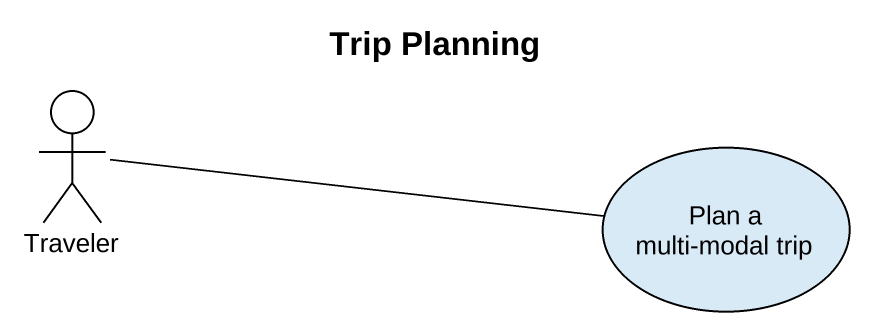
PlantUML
@startuml
title Trip Planning
actor Traveler
usecase "Plan a multi-modal trip" as Plan_a_multi_modal_trip
Traveler -right- Plan_a_multi_modal_trip
@enduml
